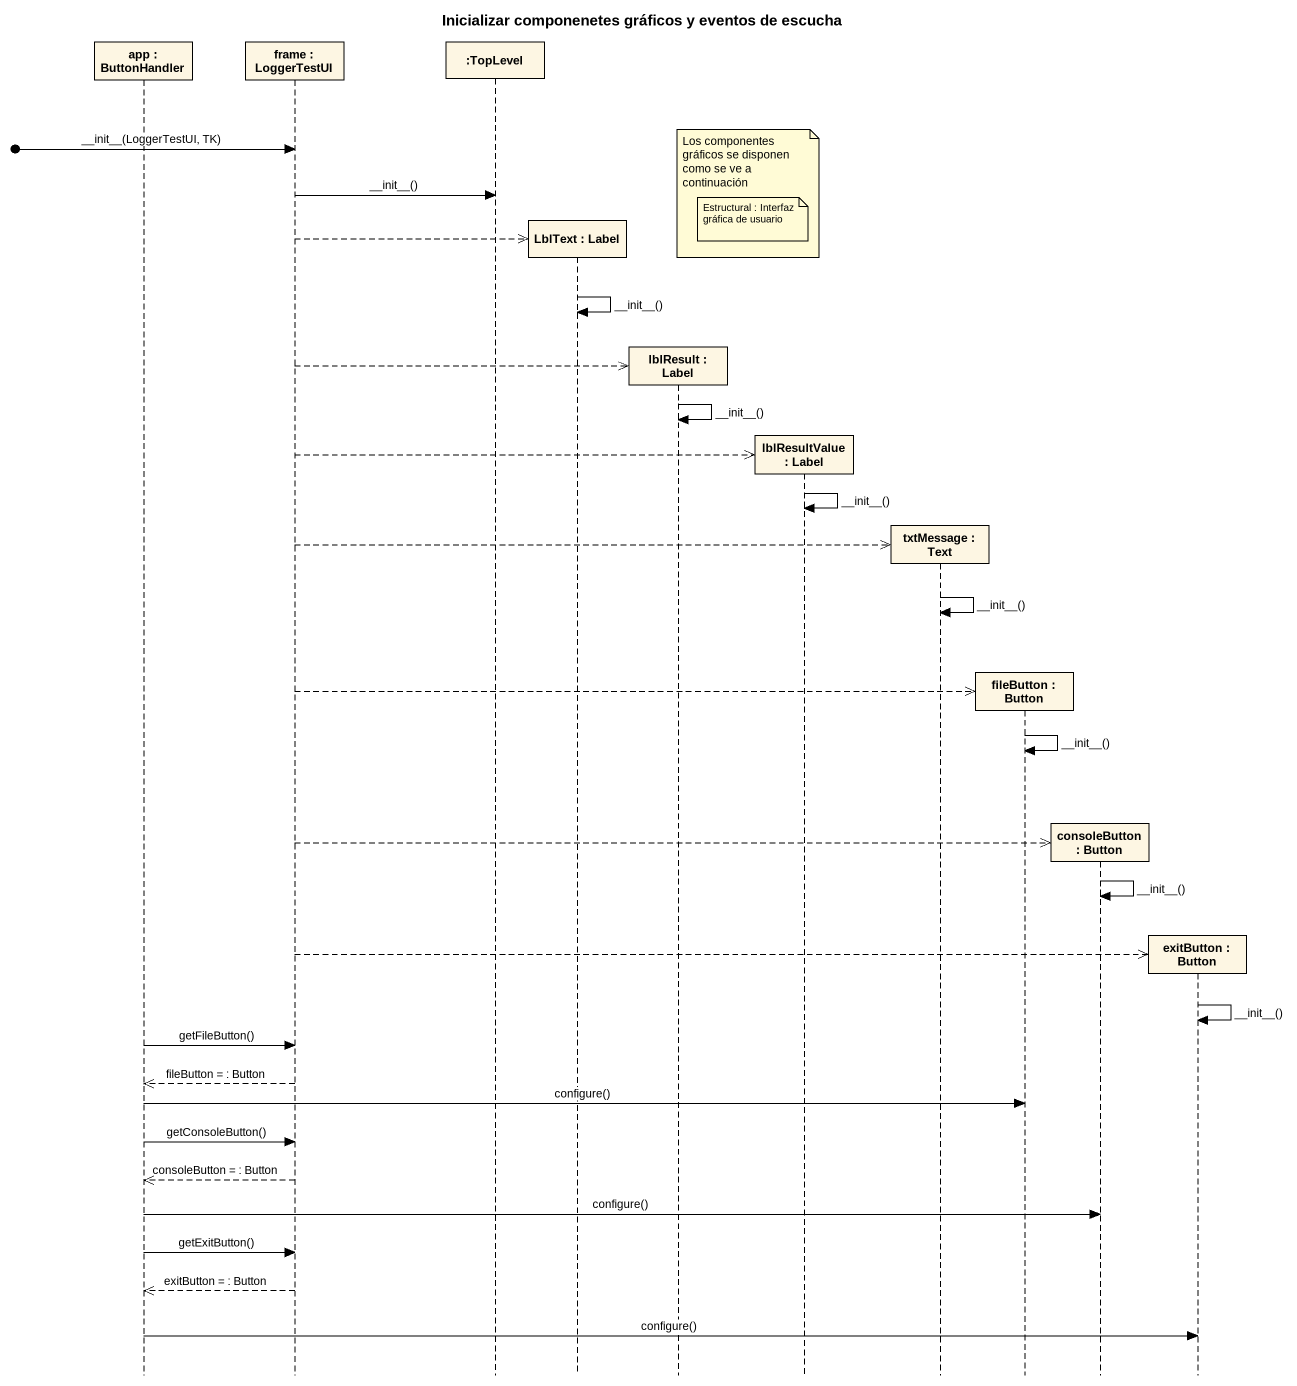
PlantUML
@startuml
title Inicializar componenetes gráficos y eventos de escucha
hide footbox
participant "app : ButtonHandler" as app
participant "frame : LoggerTestUI" as frame_
participant ":TopLevel" as TopLevel
participant "LblText : Label" as LblText
participant "lblResult : Label" as lblResult
participant "lblResultValue : Label" as lblResultValue
participant "txtMessage : Text" as txtMessage
participant "fileButton : Button" as fileButton
participant "consoleButton : Button" as consoleButton
participant "exitButton : Button" as exitButton

[o-> frame_ : ~__init~__(LoggerTestUI, TK)
note over lblResultValue : Los componentes gráficos se disponen como se ve a continuación
frame_ -> TopLevel : ~__init~__()
note over lblResultValue : Estructural : Interfaz gráfica de usuario
frame_ -->> LblText **
LblText -> LblText : ~__init~__()
frame_ -->> lblResult **
lblResult -> lblResult : ~__init~__()
frame_ -->> lblResultValue **
lblResultValue -> lblResultValue : ~__init~__()
frame_ -->> txtMessage **
txtMessage -> txtMessage : ~__init~__()
frame_ -->> fileButton **
fileButton -> fileButton : ~__init~__()
frame_ -->> consoleButton **
consoleButton -> consoleButton : ~__init~__()
frame_ -->> exitButton **
exitButton -> exitButton : ~__init~__()
app -> frame_ : getFileButton()
frame_ -->> app : fileButton = : Button
app -> fileButton : configure()
app -> frame_ : getConsoleButton()
frame_ -->> app : consoleButton = : Button
app -> consoleButton : configure()
app -> frame_ : getExitButton()
frame_ -->> app : exitButton = : Button
app -> exitButton : configure()
@enduml
